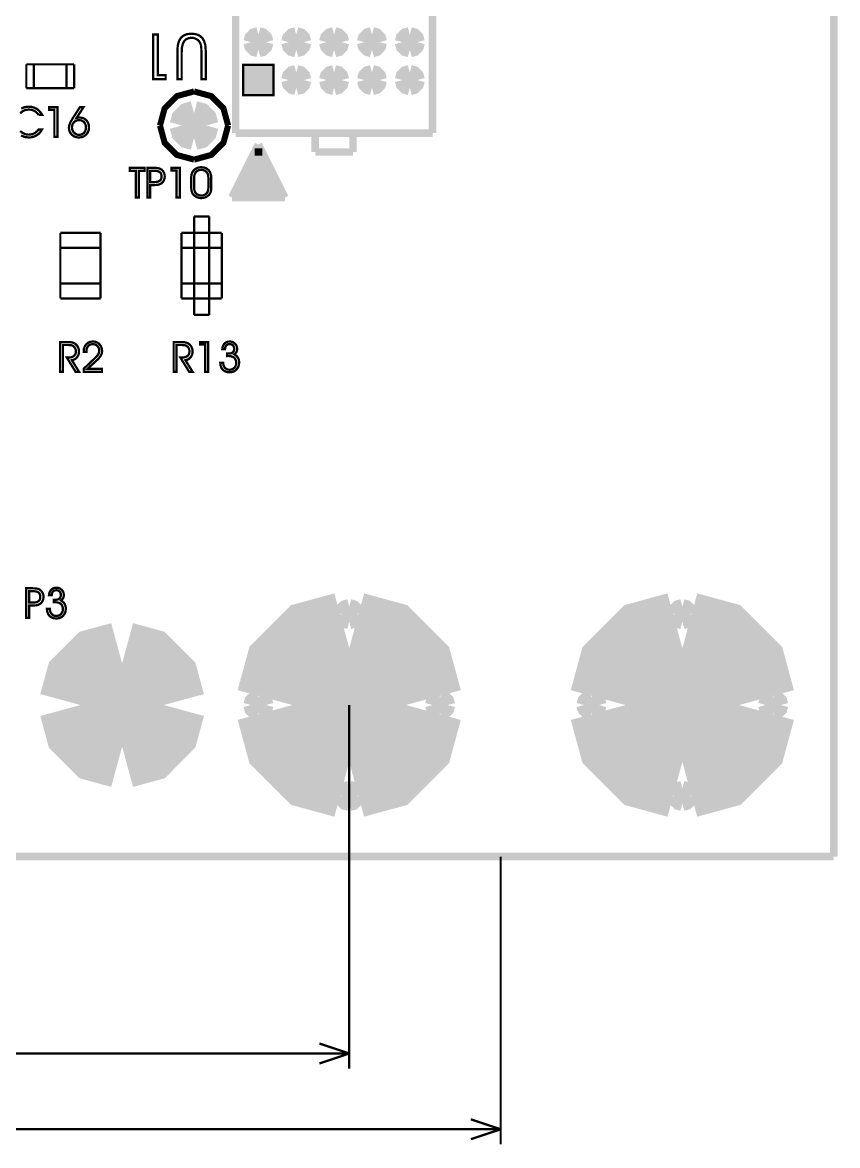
# Model space of a CAD drawing. Extents: x -2.25 to 2.25, y -2.04 to 2.05.
# Drawn here: x 1.178 to 2.255, y -2.038 to -0.556 of the extents above; entities that cross this region are included whole.
import ezdxf

# ---------------------------------------------------------------- set-up
doc = ezdxf.new("R2010")
doc.units = 0
doc.header["$LTSCALE"] = 0.000394
for name, color, linetype in [('DD', 7, 'CONTINUOUS'), ('KO', 7, 'CONTINUOUS'), ('M4', 7, 'CONTINUOUS'), ('ML', 7, 'CONTINUOUS'), ('TO', 7, 'CONTINUOUS')]:
    doc.layers.add(name, color=color, linetype=linetype)

msp = doc.modelspace()

# ---------------------------------------------------------------- linework, layer by layer
at = {"layer": 'DD', "linetype": 'CONTINUOUS', "const_width": 0.003}
for points in [[(1.61, -1.936689), (1.61, -1.456689)], [(1.81, -2.036689), (1.81, -1.656689)], [(1.57063, -1.903567), (1.61, -1.916689)], [(1.61, -1.926689), (1.61, -1.906689)], [(-0.019878, -1.916689), (1.61, -1.916689)], [(1.57063, -1.929811), (1.61, -1.916689)], [(0.080118, -2.016689), (1.81, -2.016689)], [(1.77063, -2.003567), (1.81, -2.016689)], [(1.77063, -2.029811), (1.81, -2.016689)], [(1.81, -2.026689), (1.81, -2.006689)]]:
    msp.add_lwpolyline(points, dxfattribs=at)
at = {"layer": 'KO', "color": 7, "linetype": 'CONTINUOUS', "const_width": 0.009996}
for points in [[(2.25, -1.656689), (2.25, 2.043307)], [(-1.89, -1.656689), (1.81, -1.656689)], [(1.81, -1.656689), (2.25, -1.656689)]]:
    msp.add_lwpolyline(points, dxfattribs=at)
at = {"layer": 'M4', "color": 7, "linetype": 'CONTINUOUS', "const_width": 0.003}
for points in [[(1.183504, -0.642437), (1.183504, -0.610941)], [(1.183504, -0.610941), (1.246492, -0.610941)], [(1.193343, -0.642437), (1.193343, -0.610941)], [(1.236654, -0.642437), (1.236654, -0.610941)], [(1.246492, -0.642437), (1.246492, -0.610941)], [(1.183504, -0.642437), (1.246492, -0.642437)], [(1.405, -0.941689), (1.405, -0.811689)], [(1.405, -0.811689), (1.425, -0.811689)], [(1.425, -0.941689), (1.425, -0.811689)], [(1.228425, -0.833386), (1.281571, -0.833386)], [(1.228425, -0.919992), (1.228425, -0.833386)], [(1.281571, -0.919992), (1.281571, -0.833386)], [(1.388425, -0.919992), (1.388425, -0.833386)], [(1.388425, -0.833386), (1.441571, -0.833386)], [(1.441571, -0.919992), (1.441571, -0.833386)], [(1.228425, -0.853071), (1.281571, -0.853071)], [(1.388425, -0.853071), (1.441571, -0.853071)], [(1.228425, -0.900307), (1.281571, -0.900307)], [(1.388425, -0.900307), (1.441571, -0.900307)], [(1.228425, -0.919992), (1.281571, -0.919992)], [(1.388425, -0.919992), (1.441571, -0.919992)], [(1.405, -0.941689), (1.425, -0.941689)]]:
    msp.add_lwpolyline(points, dxfattribs=at)
at = {"layer": 'ML', "color": 7, "linetype": 'CONTINUOUS'}
for points, const_width in [([(1.489996, -0.571685), (1.484956, -0.573054), (1.481365, -0.576645), (1.479996, -0.581685)], 0.019996), ([(1.489996, -0.571685), (1.484956, -0.573054), (1.481365, -0.576645), (1.479996, -0.581685)], 0.019996), ([(1.499996, -0.581685), (1.498627, -0.576645), (1.495037, -0.573054), (1.489996, -0.571685)], 0.019996), ([(1.499996, -0.581685), (1.498627, -0.576645), (1.495037, -0.573054), (1.489996, -0.571685)], 0.019996), ([(1.54, -0.571689), (1.534962, -0.573057), (1.531372, -0.576647), (1.530004, -0.581685)], 0.019996), ([(1.54, -0.571689), (1.534962, -0.573057), (1.531372, -0.576647), (1.530004, -0.581685)], 0.019996), ([(1.549996, -0.581685), (1.548628, -0.576647), (1.545038, -0.573057), (1.54, -0.571689)], 0.019996), ([(1.549996, -0.581685), (1.548628, -0.576647), (1.545038, -0.573057), (1.54, -0.571689)], 0.019996), ([(1.589996, -0.571685), (1.584956, -0.573054), (1.581365, -0.576645), (1.579996, -0.581685)], 0.019996), ([(1.589996, -0.571685), (1.584956, -0.573054), (1.581365, -0.576645), (1.579996, -0.581685)], 0.019996), ([(1.599996, -0.581685), (1.598627, -0.576645), (1.595037, -0.573054), (1.589996, -0.571685)], 0.019996), ([(1.599996, -0.581685), (1.598627, -0.576645), (1.595037, -0.573054), (1.589996, -0.571685)], 0.019996), ([(1.64, -0.571685), (1.634959, -0.573054), (1.631369, -0.576645), (1.63, -0.581685)], 0.019996), ([(1.64, -0.571685), (1.634959, -0.573054), (1.631369, -0.576645), (1.63, -0.581685)], 0.019996), ([(1.65, -0.581685), (1.648631, -0.576645), (1.645041, -0.573054), (1.64, -0.571685)], 0.019996), ([(1.65, -0.581685), (1.648631, -0.576645), (1.645041, -0.573054), (1.64, -0.571685)], 0.019996), ([(1.69, -0.571685), (1.684962, -0.573054), (1.681372, -0.576645), (1.680004, -0.581685)], 0.019996), ([(1.69, -0.571685), (1.684962, -0.573054), (1.681372, -0.576645), (1.680004, -0.581685)], 0.019996), ([(1.699996, -0.581685), (1.698628, -0.576645), (1.695038, -0.573054), (1.69, -0.571685)], 0.019996), ([(1.699996, -0.581685), (1.698628, -0.576645), (1.695038, -0.573054), (1.69, -0.571685)], 0.019996), ([(1.48, -0.581685), (1.481369, -0.586726), (1.484959, -0.590316), (1.49, -0.591685)], 0.019996), ([(1.48, -0.581685), (1.481369, -0.586726), (1.484959, -0.590316), (1.49, -0.591685)], 0.019996), ([(1.49, -0.591685), (1.495041, -0.590316), (1.498631, -0.586726), (1.5, -0.581685)], 0.019996), ([(1.49, -0.591685), (1.495041, -0.590316), (1.498631, -0.586726), (1.5, -0.581685)], 0.019996), ([(1.53, -0.581685), (1.531369, -0.586726), (1.534959, -0.590316), (1.54, -0.591685)], 0.019996), ([(1.53, -0.581685), (1.531369, -0.586726), (1.534959, -0.590316), (1.54, -0.591685)], 0.019996), ([(1.54, -0.591685), (1.545041, -0.590316), (1.548631, -0.586726), (1.55, -0.581685)], 0.019996), ([(1.54, -0.591685), (1.545041, -0.590316), (1.548631, -0.586726), (1.55, -0.581685)], 0.019996), ([(1.58, -0.581685), (1.581369, -0.586726), (1.584959, -0.590316), (1.59, -0.591685)], 0.019996), ([(1.58, -0.581685), (1.581369, -0.586726), (1.584959, -0.590316), (1.59, -0.591685)], 0.019996), ([(1.59, -0.591685), (1.595041, -0.590316), (1.598631, -0.586726), (1.6, -0.581685)], 0.019996), ([(1.59, -0.591685), (1.595041, -0.590316), (1.598631, -0.586726), (1.6, -0.581685)], 0.019996), ([(1.63, -0.581685), (1.631369, -0.586726), (1.634959, -0.590316), (1.64, -0.591685)], 0.019996), ([(1.63, -0.581685), (1.631369, -0.586726), (1.634959, -0.590316), (1.64, -0.591685)], 0.019996), ([(1.64, -0.591685), (1.645041, -0.590316), (1.648631, -0.586726), (1.65, -0.581685)], 0.019996), ([(1.64, -0.591685), (1.645041, -0.590316), (1.648631, -0.586726), (1.65, -0.581685)], 0.019996), ([(1.680004, -0.581685), (1.681372, -0.586726), (1.684962, -0.590316), (1.69, -0.591685)], 0.019996), ([(1.680004, -0.581685), (1.681372, -0.586726), (1.684962, -0.590316), (1.69, -0.591685)], 0.019996), ([(1.69, -0.591685), (1.695038, -0.590316), (1.698628, -0.586726), (1.699996, -0.581685)], 0.019996), ([(1.69, -0.591685), (1.695038, -0.590316), (1.698628, -0.586726), (1.699996, -0.581685)], 0.019996), ([(1.47, -0.651689), (1.51, -0.651689), (1.51, -0.611689), (1.47, -0.611689), (1.47, -0.651689)], 0.003), ([(1.53, -0.631685), (1.531369, -0.636726), (1.534959, -0.640316), (1.54, -0.641685)], 0.019996), ([(1.53, -0.631685), (1.531369, -0.636726), (1.534959, -0.640316), (1.54, -0.641685)], 0.019996), ([(1.54, -0.621689), (1.534962, -0.623057), (1.531372, -0.626647), (1.530004, -0.631685)], 0.019996), ([(1.54, -0.621689), (1.534962, -0.623057), (1.531372, -0.626647), (1.530004, -0.631685)], 0.019996), ([(1.549996, -0.631685), (1.548628, -0.626647), (1.545038, -0.623057), (1.54, -0.621689)], 0.019996), ([(1.549996, -0.631685), (1.548628, -0.626647), (1.545038, -0.623057), (1.54, -0.621689)], 0.019996), ([(1.54, -0.641685), (1.545041, -0.640316), (1.548631, -0.636726), (1.55, -0.631685)], 0.019996), ([(1.54, -0.641685), (1.545041, -0.640316), (1.548631, -0.636726), (1.55, -0.631685)], 0.019996), ([(1.589996, -0.621685), (1.584956, -0.623054), (1.581365, -0.626645), (1.579996, -0.631685)], 0.019996), ([(1.589996, -0.621685), (1.584956, -0.623054), (1.581365, -0.626645), (1.579996, -0.631685)], 0.019996), ([(1.58, -0.631685), (1.581369, -0.636726), (1.584959, -0.640316), (1.59, -0.641685)], 0.019996), ([(1.58, -0.631685), (1.581369, -0.636726), (1.584959, -0.640316), (1.59, -0.641685)], 0.019996), ([(1.599996, -0.631685), (1.598627, -0.626645), (1.595037, -0.623054), (1.589996, -0.621685)], 0.019996), ([(1.599996, -0.631685), (1.598627, -0.626645), (1.595037, -0.623054), (1.589996, -0.621685)], 0.019996), ([(1.59, -0.641685), (1.595041, -0.640316), (1.598631, -0.636726), (1.6, -0.631685)], 0.019996), ([(1.59, -0.641685), (1.595041, -0.640316), (1.598631, -0.636726), (1.6, -0.631685)], 0.019996), ([(1.64, -0.621689), (1.634959, -0.623057), (1.631369, -0.626647), (1.63, -0.631685)], 0.019996), ([(1.64, -0.621689), (1.634959, -0.623057), (1.631369, -0.626647), (1.63, -0.631685)], 0.019996), ([(1.63, -0.631685), (1.631369, -0.636723), (1.634959, -0.640313), (1.64, -0.641681)], 0.019996), ([(1.63, -0.631685), (1.631369, -0.636723), (1.634959, -0.640313), (1.64, -0.641681)], 0.019996), ([(1.65, -0.631685), (1.648631, -0.626647), (1.645041, -0.623057), (1.64, -0.621689)], 0.019996), ([(1.65, -0.631685), (1.648631, -0.626647), (1.645041, -0.623057), (1.64, -0.621689)], 0.019996), ([(1.64, -0.641681), (1.645041, -0.640313), (1.648631, -0.636723), (1.65, -0.631685)], 0.019996), ([(1.64, -0.641681), (1.645041, -0.640313), (1.648631, -0.636723), (1.65, -0.631685)], 0.019996), ([(1.69, -0.621689), (1.684962, -0.623057), (1.681372, -0.626647), (1.680004, -0.631685)], 0.019996), ([(1.69, -0.621689), (1.684962, -0.623057), (1.681372, -0.626647), (1.680004, -0.631685)], 0.019996), ([(1.680004, -0.631685), (1.681372, -0.636723), (1.684962, -0.640313), (1.69, -0.641681)], 0.019996), ([(1.680004, -0.631685), (1.681372, -0.636723), (1.684962, -0.640313), (1.69, -0.641681)], 0.019996), ([(1.699996, -0.631685), (1.698628, -0.626647), (1.695038, -0.623057), (1.69, -0.621689)], 0.019996), ([(1.699996, -0.631685), (1.698628, -0.626647), (1.695038, -0.623057), (1.69, -0.621689)], 0.019996), ([(1.69, -0.641681), (1.695038, -0.640313), (1.698628, -0.636723), (1.699996, -0.631685)], 0.019996), ([(1.69, -0.641681), (1.695038, -0.640313), (1.698628, -0.636723), (1.699996, -0.631685)], 0.019996), ([(1.405, -0.675437), (1.39681, -0.677661), (1.390976, -0.683495), (1.388752, -0.691685)], 0.0325), ([(1.405, -0.675437), (1.39681, -0.677661), (1.390976, -0.683495), (1.388752, -0.691685)], 0.0325), ([(1.421248, -0.691685), (1.419024, -0.683495), (1.41319, -0.677661), (1.405, -0.675437)], 0.0325), ([(1.421248, -0.691685), (1.419024, -0.683495), (1.41319, -0.677661), (1.405, -0.675437)], 0.0325), ([(1.388752, -0.691685), (1.390976, -0.699875), (1.39681, -0.705709), (1.405, -0.707933)], 0.0325), ([(1.388752, -0.691685), (1.390976, -0.699875), (1.39681, -0.705709), (1.405, -0.707933)], 0.0325), ([(1.405, -0.707933), (1.41319, -0.705709), (1.419024, -0.699875), (1.421248, -0.691685)], 0.0325), ([(1.405, -0.707933), (1.41319, -0.705709), (1.419024, -0.699875), (1.421248, -0.691685)], 0.0325), ([(1.609996, -1.381685), (1.572193, -1.39195), (1.545261, -1.418882), (1.534996, -1.456685)], 0.149996), ([(1.609996, -1.381685), (1.572193, -1.39195), (1.545261, -1.418882), (1.534996, -1.456685)], 0.149996), ([(1.684996, -1.456685), (1.674731, -1.418882), (1.647799, -1.39195), (1.609996, -1.381685)], 0.149996), ([(1.684996, -1.456685), (1.674731, -1.418882), (1.647799, -1.39195), (1.609996, -1.381685)], 0.149996), ([(1.609996, -1.326689), (1.604958, -1.328057), (1.601368, -1.331647), (1.6, -1.336685)], 0.019996), ([(1.609996, -1.326689), (1.604958, -1.328057), (1.601368, -1.331647), (1.6, -1.336685)], 0.019996), ([(1.619992, -1.336685), (1.618624, -1.331647), (1.615034, -1.328057), (1.609996, -1.326689)], 0.019996), ([(1.619992, -1.336685), (1.618624, -1.331647), (1.615034, -1.328057), (1.609996, -1.326689)], 0.019996), ([(2.049996, -1.381685), (2.012193, -1.39195), (1.985261, -1.418882), (1.974996, -1.456685)], 0.149996), ([(2.049996, -1.381685), (2.012193, -1.39195), (1.985261, -1.418882), (1.974996, -1.456685)], 0.149996), ([(2.124996, -1.456685), (2.114731, -1.418882), (2.087799, -1.39195), (2.049996, -1.381685)], 0.149996), ([(2.124996, -1.456685), (2.114731, -1.418882), (2.087799, -1.39195), (2.049996, -1.381685)], 0.149996), ([(2.05, -1.326689), (2.044962, -1.328057), (2.041372, -1.331647), (2.040004, -1.336685)], 0.019996), ([(2.05, -1.326689), (2.044962, -1.328057), (2.041372, -1.331647), (2.040004, -1.336685)], 0.019996), ([(2.059996, -1.336685), (2.058628, -1.331647), (2.055038, -1.328057), (2.05, -1.326689)], 0.019996), ([(2.059996, -1.336685), (2.058628, -1.331647), (2.055038, -1.328057), (2.05, -1.326689)], 0.019996), ([(1.6, -1.336685), (1.601368, -1.341723), (1.604958, -1.345313), (1.609996, -1.346681)], 0.019996), ([(1.6, -1.336685), (1.601368, -1.341723), (1.604958, -1.345313), (1.609996, -1.346681)], 0.019996), ([(1.609996, -1.346681), (1.615034, -1.345313), (1.618624, -1.341723), (1.619992, -1.336685)], 0.019996), ([(1.609996, -1.346681), (1.615034, -1.345313), (1.618624, -1.341723), (1.619992, -1.336685)], 0.019996), ([(2.04, -1.336685), (2.041369, -1.341726), (2.044959, -1.345316), (2.05, -1.346685)], 0.019996), ([(2.04, -1.336685), (2.041369, -1.341726), (2.044959, -1.345316), (2.05, -1.346685)], 0.019996), ([(2.05, -1.346685), (2.055041, -1.345316), (2.058631, -1.341726), (2.06, -1.336685)], 0.019996), ([(2.05, -1.346685), (2.055041, -1.345316), (2.058631, -1.341726), (2.06, -1.336685)], 0.019996), ([(1.31, -1.401685), (1.282278, -1.409213), (1.262528, -1.428963), (1.255, -1.456685)], 0.109996), ([(1.31, -1.401685), (1.282278, -1.409213), (1.262528, -1.428963), (1.255, -1.456685)], 0.109996), ([(1.365, -1.456685), (1.357472, -1.428963), (1.337722, -1.409213), (1.31, -1.401685)], 0.109996), ([(1.365, -1.456685), (1.357472, -1.428963), (1.337722, -1.409213), (1.31, -1.401685)], 0.109996), ([(1.535, -1.456685), (1.545265, -1.494488), (1.572197, -1.52142), (1.61, -1.531685)], 0.149996), ([(1.535, -1.456685), (1.545265, -1.494488), (1.572197, -1.52142), (1.61, -1.531685)], 0.149996), ([(1.61, -1.531685), (1.647803, -1.52142), (1.674735, -1.494488), (1.685, -1.456685)], 0.149996), ([(1.61, -1.531685), (1.647803, -1.52142), (1.674735, -1.494488), (1.685, -1.456685)], 0.149996), ([(1.975, -1.456685), (1.985265, -1.494488), (2.012197, -1.52142), (2.05, -1.531685)], 0.149996), ([(1.975, -1.456685), (1.985265, -1.494488), (2.012197, -1.52142), (2.05, -1.531685)], 0.149996), ([(2.05, -1.531685), (2.087803, -1.52142), (2.114735, -1.494488), (2.125, -1.456685)], 0.149996), ([(2.05, -1.531685), (2.087803, -1.52142), (2.114735, -1.494488), (2.125, -1.456685)], 0.149996), ([(1.255004, -1.456685), (1.262531, -1.484406), (1.282279, -1.504154), (1.31, -1.511681)], 0.109996), ([(1.255004, -1.456685), (1.262531, -1.484406), (1.282279, -1.504154), (1.31, -1.511681)], 0.109996), ([(1.31, -1.511681), (1.337721, -1.504154), (1.357469, -1.484406), (1.364996, -1.456685)], 0.109996), ([(1.31, -1.511681), (1.337721, -1.504154), (1.357469, -1.484406), (1.364996, -1.456685)], 0.109996), ([(1.489996, -1.446689), (1.484958, -1.448057), (1.481368, -1.451647), (1.48, -1.456685)], 0.019996), ([(1.489996, -1.446689), (1.484958, -1.448057), (1.481368, -1.451647), (1.48, -1.456685)], 0.019996), ([(1.499992, -1.456685), (1.498624, -1.451647), (1.495034, -1.448057), (1.489996, -1.446689)], 0.019996), ([(1.499992, -1.456685), (1.498624, -1.451647), (1.495034, -1.448057), (1.489996, -1.446689)], 0.019996), ([(1.729996, -1.446689), (1.724958, -1.448057), (1.721368, -1.451647), (1.72, -1.456685)], 0.019996), ([(1.729996, -1.446689), (1.724958, -1.448057), (1.721368, -1.451647), (1.72, -1.456685)], 0.019996), ([(1.739992, -1.456685), (1.738624, -1.451647), (1.735034, -1.448057), (1.729996, -1.446689)], 0.019996), ([(1.739992, -1.456685), (1.738624, -1.451647), (1.735034, -1.448057), (1.729996, -1.446689)], 0.019996), ([(1.93, -1.446685), (1.924959, -1.448054), (1.921369, -1.451645), (1.92, -1.456685)], 0.019996), ([(1.93, -1.446685), (1.924959, -1.448054), (1.921369, -1.451645), (1.92, -1.456685)], 0.019996), ([(1.94, -1.456685), (1.938631, -1.451645), (1.935041, -1.448054), (1.93, -1.446685)], 0.019996), ([(1.94, -1.456685), (1.938631, -1.451645), (1.935041, -1.448054), (1.93, -1.446685)], 0.019996), ([(2.169996, -1.446689), (2.164958, -1.448057), (2.161368, -1.451647), (2.16, -1.456685)], 0.019996), ([(2.169996, -1.446689), (2.164958, -1.448057), (2.161368, -1.451647), (2.16, -1.456685)], 0.019996), ([(2.179992, -1.456685), (2.178624, -1.451647), (2.175034, -1.448057), (2.169996, -1.446689)], 0.019996), ([(2.179992, -1.456685), (2.178624, -1.451647), (2.175034, -1.448057), (2.169996, -1.446689)], 0.019996), ([(1.48, -1.456685), (1.481369, -1.461726), (1.484959, -1.465316), (1.49, -1.466685)], 0.019996), ([(1.48, -1.456685), (1.481369, -1.461726), (1.484959, -1.465316), (1.49, -1.466685)], 0.019996), ([(1.49, -1.466685), (1.495041, -1.465316), (1.498631, -1.461726), (1.5, -1.456685)], 0.019996), ([(1.49, -1.466685), (1.495041, -1.465316), (1.498631, -1.461726), (1.5, -1.456685)], 0.019996), ([(1.72, -1.456685), (1.721369, -1.461726), (1.724959, -1.465316), (1.73, -1.466685)], 0.019996), ([(1.72, -1.456685), (1.721369, -1.461726), (1.724959, -1.465316), (1.73, -1.466685)], 0.019996), ([(1.73, -1.466685), (1.735041, -1.465316), (1.738631, -1.461726), (1.74, -1.456685)], 0.019996), ([(1.73, -1.466685), (1.735041, -1.465316), (1.738631, -1.461726), (1.74, -1.456685)], 0.019996), ([(1.920004, -1.456685), (1.921372, -1.461723), (1.924962, -1.465313), (1.93, -1.466681)], 0.019996), ([(1.920004, -1.456685), (1.921372, -1.461723), (1.924962, -1.465313), (1.93, -1.466681)], 0.019996), ([(1.93, -1.466681), (1.935038, -1.465313), (1.938628, -1.461723), (1.939996, -1.456685)], 0.019996), ([(1.93, -1.466681), (1.935038, -1.465313), (1.938628, -1.461723), (1.939996, -1.456685)], 0.019996), ([(2.160004, -1.456685), (2.161372, -1.461723), (2.164962, -1.465313), (2.17, -1.466681)], 0.019996), ([(2.160004, -1.456685), (2.161372, -1.461723), (2.164962, -1.465313), (2.17, -1.466681)], 0.019996), ([(2.17, -1.466681), (2.175038, -1.465313), (2.178628, -1.461723), (2.179996, -1.456685)], 0.019996), ([(2.17, -1.466681), (2.175038, -1.465313), (2.178628, -1.461723), (2.179996, -1.456685)], 0.019996), ([(1.61, -1.566685), (1.604959, -1.568054), (1.601369, -1.571645), (1.6, -1.576685)], 0.019996), ([(1.61, -1.566685), (1.604959, -1.568054), (1.601369, -1.571645), (1.6, -1.576685)], 0.019996), ([(1.6, -1.576685), (1.601369, -1.581726), (1.604959, -1.585316), (1.61, -1.586685)], 0.019996), ([(1.6, -1.576685), (1.601369, -1.581726), (1.604959, -1.585316), (1.61, -1.586685)], 0.019996), ([(1.62, -1.576685), (1.618631, -1.571645), (1.615041, -1.568054), (1.61, -1.566685)], 0.019996), ([(1.62, -1.576685), (1.618631, -1.571645), (1.615041, -1.568054), (1.61, -1.566685)], 0.019996), ([(1.61, -1.586685), (1.615041, -1.585316), (1.618631, -1.581726), (1.62, -1.576685)], 0.019996), ([(1.61, -1.586685), (1.615041, -1.585316), (1.618631, -1.581726), (1.62, -1.576685)], 0.019996), ([(2.05, -1.566685), (2.044959, -1.568054), (2.041369, -1.571645), (2.04, -1.576685)], 0.019996), ([(2.05, -1.566685), (2.044959, -1.568054), (2.041369, -1.571645), (2.04, -1.576685)], 0.019996), ([(2.040004, -1.576685), (2.041372, -1.581723), (2.044962, -1.585313), (2.05, -1.586681)], 0.019996), ([(2.040004, -1.576685), (2.041372, -1.581723), (2.044962, -1.585313), (2.05, -1.586681)], 0.019996), ([(2.06, -1.576685), (2.058631, -1.571645), (2.055041, -1.568054), (2.05, -1.566685)], 0.019996), ([(2.06, -1.576685), (2.058631, -1.571645), (2.055041, -1.568054), (2.05, -1.566685)], 0.019996), ([(2.05, -1.586681), (2.055038, -1.585313), (2.058628, -1.581723), (2.059996, -1.576685)], 0.019996), ([(2.05, -1.586681), (2.055038, -1.585313), (2.058628, -1.581723), (2.059996, -1.576685)], 0.019996)]:
    msp.add_lwpolyline(points, dxfattribs=dict(at, const_width=const_width))
at = {"layer": 'ML', "color": 7}
msp.add_solid([(1.47, -0.651689), (1.51, -0.651689), (1.47, -0.611689), (1.51, -0.611689)], dxfattribs=at)
at = {"layer": 'TO', "color": 7, "linetype": 'CONTINUOUS'}
for points, const_width in [([(1.46, -0.701689), (1.46, -0.511689)], 0.009996), ([(1.72, -0.701689), (1.72, -0.511689)], 0.009996), ([(1.351138, -0.571693), (1.357256, -0.571693), (1.357256, -0.625335), (1.367492, -0.625335), (1.367492, -0.63037), (1.351138, -0.63037), (1.351138, -0.571693)], 0.003), ([(1.351138, -0.571693), (1.357256, -0.571693), (1.357256, -0.625335), (1.367492, -0.625335), (1.367492, -0.63037), (1.351138, -0.63037), (1.351138, -0.571693)], 0.003), ([(1.420449, -0.63037), (1.414685, -0.63037), (1.414685, -0.59326), (1.414648, -0.590625), (1.414533, -0.588472), (1.414339, -0.586811), (1.414059, -0.585437), (1.413681, -0.584178), (1.413197, -0.583028), (1.411981, -0.58095), (1.410445, -0.579204), (1.408579, -0.577787), (1.406465, -0.576732), (1.404172, -0.5761), (1.401701, -0.57589), (1.397656, -0.576394), (1.394378, -0.577906), (1.391866, -0.580425), (1.390101, -0.583998), (1.389042, -0.588682), (1.388689, -0.594472), (1.388689, -0.63037), (1.383008, -0.63037), (1.383008, -0.593055), (1.383512, -0.586094), (1.385025, -0.580423), (1.387547, -0.576039), (1.391085, -0.572931), (1.395672, -0.571064), (1.401299, -0.570441), (1.407303, -0.571051), (1.412138, -0.572881), (1.415811, -0.575929), (1.418389, -0.580262), (1.419934, -0.585971), (1.420449, -0.593055), (1.420449, -0.63037)], 0.003), ([(1.420449, -0.63037), (1.414685, -0.63037), (1.414685, -0.59326), (1.414648, -0.590625), (1.414533, -0.588472), (1.414339, -0.586811), (1.414059, -0.585437), (1.413681, -0.584178), (1.413197, -0.583028), (1.411981, -0.58095), (1.410445, -0.579204), (1.408579, -0.577787), (1.406465, -0.576732), (1.404172, -0.5761), (1.401701, -0.57589), (1.397656, -0.576394), (1.394378, -0.577906), (1.391866, -0.580425), (1.390101, -0.583998), (1.389042, -0.588682), (1.388689, -0.594472), (1.388689, -0.63037), (1.383008, -0.63037), (1.383008, -0.593055), (1.383512, -0.586094), (1.385025, -0.580423), (1.387547, -0.576039), (1.391085, -0.572931), (1.395672, -0.571064), (1.401299, -0.570441), (1.407303, -0.571051), (1.412138, -0.572881), (1.415811, -0.575929), (1.418389, -0.580262), (1.419934, -0.585971), (1.420449, -0.593055), (1.420449, -0.63037)], 0.003), ([(1.405, -0.646685), (1.382319, -0.652844), (1.366162, -0.669003), (1.360004, -0.691685)], 0.007996), ([(1.405, -0.646685), (1.382319, -0.652844), (1.366162, -0.669003), (1.360004, -0.691685)], 0.007996), ([(1.449996, -0.691685), (1.443838, -0.669003), (1.427681, -0.652844), (1.405, -0.646685)], 0.007996), ([(1.449996, -0.691685), (1.443838, -0.669003), (1.427681, -0.652844), (1.405, -0.646685)], 0.007996), ([(1.176797, -0.66934), (1.179039, -0.668232), (1.181423, -0.667433), (1.183936, -0.666954), (1.186579, -0.666795), (1.190335, -0.667111), (1.193831, -0.668057), (1.197067, -0.669638), (1.199959, -0.671798), (1.202417, -0.674484), (1.204441, -0.677697), (1.199819, -0.677697)], 0.003), ([(1.176797, -0.66934), (1.179039, -0.668232), (1.181423, -0.667433), (1.183936, -0.666954), (1.186579, -0.666795), (1.190335, -0.667111), (1.193831, -0.668057), (1.197067, -0.669638), (1.199959, -0.671798), (1.202417, -0.674484), (1.204441, -0.677697), (1.199819, -0.677697)], 0.003), ([(1.224531, -0.706693), (1.220449, -0.706693), (1.220449, -0.670929), (1.213626, -0.670929), (1.213626, -0.667575), (1.224531, -0.667575), (1.224531, -0.706693)], 0.003), ([(1.224531, -0.706693), (1.220449, -0.706693), (1.220449, -0.670929), (1.213626, -0.670929), (1.213626, -0.667575), (1.224531, -0.667575), (1.224531, -0.706693)], 0.003), ([(1.254142, -0.667575), (1.258917, -0.667575), (1.249795, -0.681705), (1.250608, -0.681527), (1.251378, -0.681381), (1.252106, -0.681264), (1.252781, -0.681182), (1.253413, -0.681134), (1.254004, -0.681118), (1.257347, -0.68153), (1.260282, -0.682765), (1.262807, -0.684823), (1.264739, -0.687509), (1.265897, -0.690618), (1.266283, -0.69415), (1.265861, -0.697764), (1.264598, -0.700944), (1.262496, -0.703685), (1.259747, -0.705789), (1.256548, -0.707051), (1.252902, -0.707472), (1.249323, -0.70706), (1.246178, -0.705819), (1.243469, -0.703748), (1.241383, -0.701078), (1.240133, -0.698021), (1.239717, -0.694579), (1.240255, -0.691152), (1.241869, -0.687105), (1.244559, -0.682437), (1.244852, -0.681992), (1.245093, -0.681624), (1.245283, -0.681331), (1.254142, -0.667575)], 0.003), ([(1.254142, -0.667575), (1.258917, -0.667575), (1.249795, -0.681705), (1.250608, -0.681527), (1.251378, -0.681381), (1.252106, -0.681264), (1.252781, -0.681182), (1.253413, -0.681134), (1.254004, -0.681118), (1.257347, -0.68153), (1.260282, -0.682765), (1.262807, -0.684823), (1.264739, -0.687509), (1.265897, -0.690618), (1.266283, -0.69415), (1.265861, -0.697764), (1.264598, -0.700944), (1.262496, -0.703685), (1.259747, -0.705789), (1.256548, -0.707051), (1.252902, -0.707472), (1.249323, -0.70706), (1.246178, -0.705819), (1.243469, -0.703748), (1.241383, -0.701078), (1.240133, -0.698021), (1.239717, -0.694579), (1.240255, -0.691152), (1.241869, -0.687105), (1.244559, -0.682437), (1.244852, -0.681992), (1.245093, -0.681624), (1.245283, -0.681331), (1.254142, -0.667575)], 0.003), ([(1.199819, -0.677697), (1.197997, -0.675479), (1.196036, -0.673685), (1.193933, -0.672323), (1.191665, -0.67137), (1.189193, -0.6708), (1.186524, -0.67061), (1.182378, -0.671148), (1.178655, -0.672759), (1.175354, -0.675441)], 0.003), ([(1.199819, -0.677697), (1.197997, -0.675479), (1.196036, -0.673685), (1.193933, -0.672323), (1.191665, -0.67137), (1.189193, -0.6708), (1.186524, -0.67061), (1.182378, -0.671148), (1.178655, -0.672759), (1.175354, -0.675441)], 0.003), ([(1.175335, -0.698909), (1.178624, -0.701607), (1.182352, -0.703227), (1.186524, -0.703768), (1.189143, -0.703579), (1.191588, -0.703013), (1.193858, -0.702071), (1.195945, -0.700758), (1.197843, -0.699073), (1.199551, -0.69702), (1.204118, -0.69702), (1.202126, -0.700097), (1.199727, -0.702674), (1.196921, -0.704748), (1.193791, -0.706261), (1.190414, -0.707169), (1.186787, -0.707472), (1.181357, -0.706819), (1.176562, -0.704857)], 0.003), ([(1.175335, -0.698909), (1.178624, -0.701607), (1.182352, -0.703227), (1.186524, -0.703768), (1.189143, -0.703579), (1.191588, -0.703013), (1.193858, -0.702071), (1.195945, -0.700758), (1.197843, -0.699073), (1.199551, -0.69702), (1.204118, -0.69702), (1.202126, -0.700097), (1.199727, -0.702674), (1.196921, -0.704748), (1.193791, -0.706261), (1.190414, -0.707169), (1.186787, -0.707472), (1.181357, -0.706819), (1.176562, -0.704857)], 0.003), ([(1.253197, -0.684528), (1.250661, -0.684839), (1.24841, -0.685773), (1.246449, -0.687327), (1.244934, -0.689332), (1.244027, -0.691625), (1.243724, -0.694205), (1.244033, -0.696821), (1.244962, -0.699152), (1.246512, -0.701201), (1.248502, -0.70279), (1.250748, -0.703744), (1.253252, -0.704063), (1.255673, -0.703754), (1.257817, -0.702829), (1.259681, -0.701291), (1.261124, -0.699281), (1.261988, -0.696937), (1.262276, -0.69426), (1.261991, -0.691593), (1.261135, -0.689264), (1.259709, -0.687272), (1.257845, -0.685748), (1.255674, -0.684833), (1.253197, -0.684528)], 0.003), ([(1.253197, -0.684528), (1.250661, -0.684839), (1.24841, -0.685773), (1.246449, -0.687327), (1.244934, -0.689332), (1.244027, -0.691625), (1.243724, -0.694205), (1.244033, -0.696821), (1.244962, -0.699152), (1.246512, -0.701201), (1.248502, -0.70279), (1.250748, -0.703744), (1.253252, -0.704063), (1.255673, -0.703754), (1.257817, -0.702829), (1.259681, -0.701291), (1.261124, -0.699281), (1.261988, -0.696937), (1.262276, -0.69426), (1.261991, -0.691593), (1.261135, -0.689264), (1.259709, -0.687272), (1.257845, -0.685748), (1.255674, -0.684833), (1.253197, -0.684528)], 0.003), ([(1.360004, -0.691685), (1.366162, -0.714367), (1.382319, -0.730526), (1.405, -0.736685)], 0.007996), ([(1.360004, -0.691685), (1.366162, -0.714367), (1.382319, -0.730526), (1.405, -0.736685)], 0.007996), ([(1.405, -0.736685), (1.427681, -0.730526), (1.443838, -0.714367), (1.449996, -0.691685)], 0.007996), ([(1.405, -0.736685), (1.427681, -0.730526), (1.443838, -0.714367), (1.449996, -0.691685)], 0.007996), ([(1.46, -0.701689), (1.72, -0.701689)], 0.009996), ([(1.565, -0.726689), (1.565, -0.701689)], 0.009996), ([(1.614996, -0.726689), (1.614996, -0.701689)], 0.009996), ([(1.454996, -0.786689), (1.489996, -0.716689)], 0.009996), ([(1.485, -0.726689), (1.494996, -0.726689)], 0.009996), ([(1.489996, -0.716689), (1.525, -0.786689)], 0.009996), ([(1.565, -0.726689), (1.614996, -0.726689)], 0.009996), ([(1.48, -0.736689), (1.5, -0.736689)], 0.009996), ([(1.331984, -0.786693), (1.328142, -0.786693), (1.328142, -0.751417), (1.320323, -0.751417), (1.320323, -0.747575), (1.339807, -0.747575), (1.339807, -0.751417), (1.331984, -0.751417), (1.331984, -0.786693)], 0.003), ([(1.331984, -0.786693), (1.328142, -0.786693), (1.328142, -0.751417), (1.320323, -0.751417), (1.320323, -0.747575), (1.339807, -0.747575), (1.339807, -0.751417), (1.331984, -0.751417), (1.331984, -0.786693)], 0.003), ([(1.343346, -0.747575), (1.351646, -0.747575), (1.35387, -0.747617), (1.355777, -0.747742), (1.357366, -0.747949), (1.358722, -0.748249), (1.359912, -0.748654), (1.360945, -0.749161), (1.362533, -0.750301), (1.363853, -0.751648), (1.364906, -0.753205), (1.365675, -0.754931), (1.366135, -0.756797), (1.366287, -0.758807), (1.36615, -0.760728), (1.365737, -0.762548), (1.365043, -0.764272), (1.364099, -0.765833), (1.362937, -0.767163), (1.361559, -0.76826), (1.360454, -0.768895), (1.359216, -0.769405), (1.357843, -0.769783), (1.356265, -0.770043), (1.354426, -0.7702), (1.352323, -0.770252), (1.347189, -0.770252), (1.347189, -0.786693), (1.343346, -0.786693), (1.343346, -0.747575)], 0.003), ([(1.343346, -0.747575), (1.351646, -0.747575), (1.35387, -0.747617), (1.355777, -0.747742), (1.357366, -0.747949), (1.358722, -0.748249), (1.359912, -0.748654), (1.360945, -0.749161), (1.362533, -0.750301), (1.363853, -0.751648), (1.364906, -0.753205), (1.365675, -0.754931), (1.366135, -0.756797), (1.366287, -0.758807), (1.36615, -0.760728), (1.365737, -0.762548), (1.365043, -0.764272), (1.364099, -0.765833), (1.362937, -0.767163), (1.361559, -0.76826), (1.360454, -0.768895), (1.359216, -0.769405), (1.357843, -0.769783), (1.356265, -0.770043), (1.354426, -0.7702), (1.352323, -0.770252), (1.347189, -0.770252), (1.347189, -0.786693), (1.343346, -0.786693), (1.343346, -0.747575)], 0.003), ([(1.347189, -0.751417), (1.347189, -0.766327), (1.352854, -0.766327), (1.355733, -0.766128), (1.358063, -0.765529), (1.359843, -0.764528), (1.361096, -0.76311), (1.361848, -0.761256), (1.362098, -0.758965), (1.361845, -0.756585), (1.361086, -0.754675), (1.359823, -0.753232), (1.358005, -0.752223), (1.355576, -0.751618), (1.352535, -0.751417), (1.347189, -0.751417)], 0.003), ([(1.347189, -0.751417), (1.347189, -0.766327), (1.352854, -0.766327), (1.355733, -0.766128), (1.358063, -0.765529), (1.359843, -0.764528), (1.361096, -0.76311), (1.361848, -0.761256), (1.362098, -0.758965), (1.361845, -0.756585), (1.361086, -0.754675), (1.359823, -0.753232), (1.358005, -0.752223), (1.355576, -0.751618), (1.352535, -0.751417), (1.347189, -0.751417)], 0.003), ([(1.386079, -0.786693), (1.381996, -0.786693), (1.381996, -0.750929), (1.375173, -0.750929), (1.375173, -0.747575), (1.386079, -0.747575), (1.386079, -0.786693)], 0.003), ([(1.386079, -0.786693), (1.381996, -0.786693), (1.381996, -0.750929), (1.375173, -0.750929), (1.375173, -0.747575), (1.386079, -0.747575), (1.386079, -0.786693)], 0.003), ([(1.401319, -0.772937), (1.401319, -0.761339), (1.40138, -0.759018), (1.401561, -0.757115), (1.401858, -0.755626), (1.402293, -0.754376), (1.402883, -0.753179), (1.40363, -0.752039), (1.405017, -0.750471), (1.406597, -0.749162), (1.40837, -0.748114), (1.410302, -0.747358), (1.412359, -0.746901), (1.414543, -0.746748), (1.418352, -0.747173), (1.421582, -0.748445), (1.424236, -0.750563), (1.426206, -0.75343), (1.427389, -0.756949), (1.427783, -0.761118), (1.427783, -0.773102), (1.427726, -0.775093), (1.427554, -0.776842), (1.427268, -0.778346), (1.426862, -0.779683), (1.426319, -0.780905), (1.425638, -0.782016), (1.424283, -0.783625), (1.422697, -0.784969), (1.420878, -0.786051), (1.418886, -0.78684), (1.416774, -0.787314), (1.414543, -0.787472), (1.412363, -0.787322), (1.410313, -0.786871), (1.40839, -0.786114), (1.40661, -0.785073), (1.405006, -0.783762), (1.403575, -0.782181), (1.402859, -0.781106), (1.402288, -0.779881), (1.401858, -0.778512), (1.401561, -0.776934), (1.40138, -0.775074), (1.401319, -0.772937)], 0.003), ([(1.401319, -0.772937), (1.401319, -0.761339), (1.40138, -0.759018), (1.401561, -0.757115), (1.401858, -0.755626), (1.402293, -0.754376), (1.402883, -0.753179), (1.40363, -0.752039), (1.405017, -0.750471), (1.406597, -0.749162), (1.40837, -0.748114), (1.410302, -0.747358), (1.412359, -0.746901), (1.414543, -0.746748), (1.418352, -0.747173), (1.421582, -0.748445), (1.424236, -0.750563), (1.426206, -0.75343), (1.427389, -0.756949), (1.427783, -0.761118), (1.427783, -0.773102), (1.427726, -0.775093), (1.427554, -0.776842), (1.427268, -0.778346), (1.426862, -0.779683), (1.426319, -0.780905), (1.425638, -0.782016), (1.424283, -0.783625), (1.422697, -0.784969), (1.420878, -0.786051), (1.418886, -0.78684), (1.416774, -0.787314), (1.414543, -0.787472), (1.412363, -0.787322), (1.410313, -0.786871), (1.40839, -0.786114), (1.40661, -0.785073), (1.405006, -0.783762), (1.403575, -0.782181), (1.402859, -0.781106), (1.402288, -0.779881), (1.401858, -0.778512), (1.401561, -0.776934), (1.40138, -0.775074), (1.401319, -0.772937)], 0.003), ([(1.405106, -0.773772), (1.405385, -0.776777), (1.406219, -0.779301), (1.40761, -0.781346), (1.409485, -0.782854), (1.411793, -0.78376), (1.414531, -0.784063), (1.417263, -0.783763), (1.419567, -0.782866), (1.421445, -0.781374), (1.42283, -0.779348), (1.423663, -0.77685), (1.423941, -0.773882), (1.423941, -0.760394), (1.423662, -0.757441), (1.422826, -0.754946), (1.421429, -0.752909), (1.419545, -0.751413), (1.417247, -0.750516), (1.414531, -0.750217), (1.411793, -0.750519), (1.409485, -0.751425), (1.40761, -0.752937), (1.406219, -0.755), (1.405385, -0.757538), (1.405106, -0.760559), (1.405106, -0.773772)], 0.003), ([(1.405106, -0.773772), (1.405385, -0.776777), (1.406219, -0.779301), (1.40761, -0.781346), (1.409485, -0.782854), (1.411793, -0.78376), (1.414531, -0.784063), (1.417263, -0.783763), (1.419567, -0.782866), (1.421445, -0.781374), (1.42283, -0.779348), (1.423663, -0.77685), (1.423941, -0.773882), (1.423941, -0.760394), (1.423662, -0.757441), (1.422826, -0.754946), (1.421429, -0.752909), (1.419545, -0.751413), (1.417247, -0.750516), (1.414531, -0.750217), (1.411793, -0.750519), (1.409485, -0.751425), (1.40761, -0.752937), (1.406219, -0.755), (1.405385, -0.757538), (1.405106, -0.760559), (1.405106, -0.773772)], 0.003), ([(1.47, -0.756689), (1.51, -0.756689)], 0.009996), ([(1.475, -0.746689), (1.505, -0.746689)], 0.009996), ([(1.465, -0.766689), (1.515, -0.766689)], 0.009996), ([(1.454996, -0.786689), (1.525, -0.786689)], 0.009996), ([(1.46, -0.776689), (1.52, -0.776689)], 0.009996), ([(1.231878, -0.981417), (1.231878, -1.016693), (1.228091, -1.016693), (1.228091, -0.977575), (1.238598, -0.977575), (1.240758, -0.977633), (1.242615, -0.977807), (1.244173, -0.978098), (1.245535, -0.978522), (1.246809, -0.9791), (1.248, -0.979831), (1.249449, -0.981044), (1.250679, -0.982503), (1.251693, -0.984213), (1.252449, -0.986075), (1.252901, -0.988009), (1.253051, -0.990016), (1.252752, -0.992903), (1.251853, -0.995508), (1.250354, -0.997831), (1.248401, -0.999689), (1.24615, -1.00088), (1.243598, -1.001406), (1.253051, -1.016693), (1.248484, -1.016693), (1.236874, -0.997831), (1.240579, -0.997831), (1.242899, -0.997589), (1.24491, -0.996865), (1.246614, -0.995657), (1.247905, -0.994069), (1.248682, -0.992203), (1.248941, -0.990063), (1.248862, -0.988729), (1.248625, -0.987475), (1.248228, -0.986303), (1.247681, -0.985224), (1.246978, -0.98424), (1.246118, -0.98335), (1.245295, -0.98272), (1.244369, -0.982222), (1.243339, -0.981854), (1.241973, -0.981612), (1.240041, -0.981466), (1.237543, -0.981417), (1.231878, -0.981417)], 0.003), ([(1.231878, -0.981417), (1.231878, -1.016693), (1.228091, -1.016693), (1.228091, -0.977575), (1.238598, -0.977575), (1.240758, -0.977633), (1.242615, -0.977807), (1.244173, -0.978098), (1.245535, -0.978522), (1.246809, -0.9791), (1.248, -0.979831), (1.249449, -0.981044), (1.250679, -0.982503), (1.251693, -0.984213), (1.252449, -0.986075), (1.252901, -0.988009), (1.253051, -0.990016), (1.252752, -0.992903), (1.251853, -0.995508), (1.250354, -0.997831), (1.248401, -0.999689), (1.24615, -1.00088), (1.243598, -1.001406), (1.253051, -1.016693), (1.248484, -1.016693), (1.236874, -0.997831), (1.240579, -0.997831), (1.242899, -0.997589), (1.24491, -0.996865), (1.246614, -0.995657), (1.247905, -0.994069), (1.248682, -0.992203), (1.248941, -0.990063), (1.248862, -0.988729), (1.248625, -0.987475), (1.248228, -0.986303), (1.247681, -0.985224), (1.246978, -0.98424), (1.246118, -0.98335), (1.245295, -0.98272), (1.244369, -0.982222), (1.243339, -0.981854), (1.241973, -0.981612), (1.240041, -0.981466), (1.237543, -0.981417), (1.231878, -0.981417)], 0.003), ([(1.283429, -1.016693), (1.259173, -1.016693), (1.259173, -1.012906), (1.273039, -0.999748), (1.275469, -0.997334), (1.27728, -0.995282), (1.278476, -0.993594), (1.279217, -0.992072), (1.27966, -0.990513), (1.279807, -0.988917), (1.279541, -0.9866), (1.27874, -0.984546), (1.277406, -0.982756), (1.275656, -0.981373), (1.273617, -0.980547), (1.271287, -0.980272), (1.268916, -0.980553), (1.266883, -0.981399), (1.265189, -0.982811), (1.263922, -0.984691), (1.26316, -0.986941), (1.262906, -0.989567), (1.262909, -0.989722), (1.262919, -0.98991), (1.262933, -0.990126), (1.262949, -0.990345), (1.262958, -0.990524), (1.262961, -0.990669), (1.259173, -0.990669), (1.259173, -0.990083), (1.259559, -0.986383), (1.260718, -0.983173), (1.26265, -0.980453), (1.265192, -0.978397), (1.26818, -0.977161), (1.27161, -0.976748), (1.274761, -0.977146), (1.277578, -0.978341), (1.280063, -0.980335), (1.281995, -0.982914), (1.283153, -0.985864), (1.283539, -0.989181), (1.283377, -0.991181), (1.282889, -0.993124), (1.282071, -0.995008), (1.280909, -0.996877), (1.279367, -0.998786), (1.277441, -1.000736), (1.264256, -1.012906), (1.283429, -1.012906), (1.283429, -1.016693)], 0.003), ([(1.283429, -1.016693), (1.259173, -1.016693), (1.259173, -1.012906), (1.273039, -0.999748), (1.275469, -0.997334), (1.27728, -0.995282), (1.278476, -0.993594), (1.279217, -0.992072), (1.27966, -0.990513), (1.279807, -0.988917), (1.279541, -0.9866), (1.27874, -0.984546), (1.277406, -0.982756), (1.275656, -0.981373), (1.273617, -0.980547), (1.271287, -0.980272), (1.268916, -0.980553), (1.266883, -0.981399), (1.265189, -0.982811), (1.263922, -0.984691), (1.26316, -0.986941), (1.262906, -0.989567), (1.262909, -0.989722), (1.262919, -0.98991), (1.262933, -0.990126), (1.262949, -0.990345), (1.262958, -0.990524), (1.262961, -0.990669), (1.259173, -0.990669), (1.259173, -0.990083), (1.259559, -0.986383), (1.260718, -0.983173), (1.26265, -0.980453), (1.265192, -0.978397), (1.26818, -0.977161), (1.27161, -0.976748), (1.274761, -0.977146), (1.277578, -0.978341), (1.280063, -0.980335), (1.281995, -0.982914), (1.283153, -0.985864), (1.283539, -0.989181), (1.283377, -0.991181), (1.282889, -0.993124), (1.282071, -0.995008), (1.280909, -0.996877), (1.279367, -0.998786), (1.277441, -1.000736), (1.264256, -1.012906), (1.283429, -1.012906), (1.283429, -1.016693)], 0.003), ([(1.381878, -0.981417), (1.381878, -1.016693), (1.378091, -1.016693), (1.378091, -0.977575), (1.388598, -0.977575), (1.390758, -0.977633), (1.392615, -0.977807), (1.394173, -0.978098), (1.395535, -0.978522), (1.396809, -0.9791), (1.398, -0.979831), (1.399449, -0.981044), (1.400679, -0.982503), (1.401693, -0.984213), (1.402449, -0.986075), (1.402901, -0.988009), (1.403051, -0.990016), (1.402752, -0.992903), (1.401853, -0.995508), (1.400354, -0.997831), (1.398401, -0.999689), (1.39615, -1.00088), (1.393598, -1.001406), (1.403051, -1.016693), (1.398484, -1.016693), (1.386874, -0.997831), (1.390579, -0.997831), (1.392899, -0.997589), (1.39491, -0.996865), (1.396614, -0.995657), (1.397905, -0.994069), (1.398682, -0.992203), (1.398941, -0.990063), (1.398862, -0.988729), (1.398625, -0.987475), (1.398228, -0.986303), (1.397681, -0.985224), (1.396978, -0.98424), (1.396118, -0.98335), (1.395295, -0.98272), (1.394369, -0.982222), (1.393339, -0.981854), (1.391973, -0.981612), (1.390041, -0.981466), (1.387543, -0.981417), (1.381878, -0.981417)], 0.003), ([(1.381878, -0.981417), (1.381878, -1.016693), (1.378091, -1.016693), (1.378091, -0.977575), (1.388598, -0.977575), (1.390758, -0.977633), (1.392615, -0.977807), (1.394173, -0.978098), (1.395535, -0.978522), (1.396809, -0.9791), (1.398, -0.979831), (1.399449, -0.981044), (1.400679, -0.982503), (1.401693, -0.984213), (1.402449, -0.986075), (1.402901, -0.988009), (1.403051, -0.990016), (1.402752, -0.992903), (1.401853, -0.995508), (1.400354, -0.997831), (1.398401, -0.999689), (1.39615, -1.00088), (1.393598, -1.001406), (1.403051, -1.016693), (1.398484, -1.016693), (1.386874, -0.997831), (1.390579, -0.997831), (1.392899, -0.997589), (1.39491, -0.996865), (1.396614, -0.995657), (1.397905, -0.994069), (1.398682, -0.992203), (1.398941, -0.990063), (1.398862, -0.988729), (1.398625, -0.987475), (1.398228, -0.986303), (1.397681, -0.985224), (1.396978, -0.98424), (1.396118, -0.98335), (1.395295, -0.98272), (1.394369, -0.982222), (1.393339, -0.981854), (1.391973, -0.981612), (1.390041, -0.981466), (1.387543, -0.981417), (1.381878, -0.981417)], 0.003), ([(1.423756, -1.016693), (1.419673, -1.016693), (1.419673, -0.980929), (1.41285, -0.980929), (1.41285, -0.977575), (1.423756, -0.977575), (1.423756, -1.016693)], 0.003), ([(1.423756, -1.016693), (1.419673, -1.016693), (1.419673, -0.980929), (1.41285, -0.980929), (1.41285, -0.977575), (1.423756, -0.977575), (1.423756, -1.016693)], 0.003), ([(1.443508, -1.004819), (1.443508, -1.005138), (1.443774, -1.007575), (1.444575, -1.009717), (1.445909, -1.011567), (1.447641, -1.012983), (1.449624, -1.013834), (1.451862, -1.014118), (1.454271, -1.013836), (1.456379, -1.012988), (1.458189, -1.011575), (1.45957, -1.009725), (1.460397, -1.007563), (1.460673, -1.005083), (1.460381, -1.002333), (1.459504, -1.000061), (1.458043, -0.998272), (1.456017, -0.99698), (1.453444, -0.996206), (1.450331, -0.995949), (1.449888, -0.995949), (1.449516, -0.995952), (1.44922, -0.995961), (1.448968, -0.995972), (1.448742, -0.995987), (1.448531, -0.996004), (1.448531, -0.992752), (1.448738, -0.992768), (1.448951, -0.992784), (1.449173, -0.992795), (1.449449, -0.992804), (1.4498, -0.992807), (1.450228, -0.992807), (1.452592, -0.992629), (1.45453, -0.992096), (1.456043, -0.991209), (1.457121, -0.989966), (1.457771, -0.988377), (1.457988, -0.986441), (1.457802, -0.984716), (1.457245, -0.98321), (1.456319, -0.981921), (1.455114, -0.980935), (1.45372, -0.980346), (1.452138, -0.98015), (1.450358, -0.980342), (1.448854, -0.98092), (1.447626, -0.981882), (1.446704, -0.983192), (1.44614, -0.984809), (1.445929, -0.986736), (1.44235, -0.986736), (1.442785, -0.983898), (1.44376, -0.981479), (1.445276, -0.97948), (1.447257, -0.97799), (1.449605, -0.977094), (1.452319, -0.976795), (1.454857, -0.977113), (1.457129, -0.978066), (1.459134, -0.979654), (1.460693, -0.981681), (1.461629, -0.983944), (1.461941, -0.986441), (1.46184, -0.987933), (1.461539, -0.98929), (1.461039, -0.990512), (1.460317, -0.991636), (1.459354, -0.992695), (1.458154, -0.993693), (1.460106, -0.994939), (1.461708, -0.996421), (1.462957, -0.998142), (1.463853, -1.000095), (1.464391, -1.002285), (1.464571, -1.004709), (1.464177, -1.00812), (1.462991, -1.011148), (1.461012, -1.013795), (1.458436, -1.015837), (1.455459, -1.017063), (1.452083, -1.017472), (1.448526, -1.017096), (1.445506, -1.015968), (1.44302, -1.014091), (1.441163, -1.011556), (1.440026, -1.008466), (1.43961, -1.004819), (1.443508, -1.004819)], 0.003), ([(1.443508, -1.004819), (1.443508, -1.005138), (1.443774, -1.007575), (1.444575, -1.009717), (1.445909, -1.011567), (1.447641, -1.012983), (1.449624, -1.013834), (1.451862, -1.014118), (1.454271, -1.013836), (1.456379, -1.012988), (1.458189, -1.011575), (1.45957, -1.009725), (1.460397, -1.007563), (1.460673, -1.005083), (1.460381, -1.002333), (1.459504, -1.000061), (1.458043, -0.998272), (1.456017, -0.99698), (1.453444, -0.996206), (1.450331, -0.995949), (1.449888, -0.995949), (1.449516, -0.995952), (1.44922, -0.995961), (1.448968, -0.995972), (1.448742, -0.995987), (1.448531, -0.996004), (1.448531, -0.992752), (1.448738, -0.992768), (1.448951, -0.992784), (1.449173, -0.992795), (1.449449, -0.992804), (1.4498, -0.992807), (1.450228, -0.992807), (1.452592, -0.992629), (1.45453, -0.992096), (1.456043, -0.991209), (1.457121, -0.989966), (1.457771, -0.988377), (1.457988, -0.986441), (1.457802, -0.984716), (1.457245, -0.98321), (1.456319, -0.981921), (1.455114, -0.980935), (1.45372, -0.980346), (1.452138, -0.98015), (1.450358, -0.980342), (1.448854, -0.98092), (1.447626, -0.981882), (1.446704, -0.983192), (1.44614, -0.984809), (1.445929, -0.986736), (1.44235, -0.986736), (1.442785, -0.983898), (1.44376, -0.981479), (1.445276, -0.97948), (1.447257, -0.97799), (1.449605, -0.977094), (1.452319, -0.976795), (1.454857, -0.977113), (1.457129, -0.978066), (1.459134, -0.979654), (1.460693, -0.981681), (1.461629, -0.983944), (1.461941, -0.986441), (1.46184, -0.987933), (1.461539, -0.98929), (1.461039, -0.990512), (1.460317, -0.991636), (1.459354, -0.992695), (1.458154, -0.993693), (1.460106, -0.994939), (1.461708, -0.996421), (1.462957, -0.998142), (1.463853, -1.000095), (1.464391, -1.002285), (1.464571, -1.004709), (1.464177, -1.00812), (1.462991, -1.011148), (1.461012, -1.013795), (1.458436, -1.015837), (1.455459, -1.017063), (1.452083, -1.017472), (1.448526, -1.017096), (1.445506, -1.015968), (1.44302, -1.014091), (1.441163, -1.011556), (1.440026, -1.008466), (1.43961, -1.004819), (1.443508, -1.004819)], 0.003), ([(1.183201, -1.302575), (1.1915, -1.302575), (1.193724, -1.302617), (1.195632, -1.302742), (1.19722, -1.302949), (1.198576, -1.303249), (1.199766, -1.303654), (1.200799, -1.304161), (1.202387, -1.305301), (1.203708, -1.306648), (1.20476, -1.308205), (1.205529, -1.309931), (1.205989, -1.311797), (1.206142, -1.313807), (1.206005, -1.315728), (1.205591, -1.317548), (1.204898, -1.319272), (1.203953, -1.320833), (1.202791, -1.322163), (1.201413, -1.32326), (1.200308, -1.323895), (1.19907, -1.324405), (1.197697, -1.324783), (1.196119, -1.325043), (1.19428, -1.3252), (1.192177, -1.325252), (1.187043, -1.325252), (1.187043, -1.341693), (1.183201, -1.341693), (1.183201, -1.302575)], 0.003), ([(1.183201, -1.302575), (1.1915, -1.302575), (1.193724, -1.302617), (1.195632, -1.302742), (1.19722, -1.302949), (1.198576, -1.303249), (1.199766, -1.303654), (1.200799, -1.304161), (1.202387, -1.305301), (1.203708, -1.306648), (1.20476, -1.308205), (1.205529, -1.309931), (1.205989, -1.311797), (1.206142, -1.313807), (1.206005, -1.315728), (1.205591, -1.317548), (1.204898, -1.319272), (1.203953, -1.320833), (1.202791, -1.322163), (1.201413, -1.32326), (1.200308, -1.323895), (1.19907, -1.324405), (1.197697, -1.324783), (1.196119, -1.325043), (1.19428, -1.3252), (1.192177, -1.325252), (1.187043, -1.325252), (1.187043, -1.341693), (1.183201, -1.341693), (1.183201, -1.302575)], 0.003), ([(1.214598, -1.329819), (1.214598, -1.330138), (1.214865, -1.332575), (1.215665, -1.334717), (1.217, -1.336567), (1.218731, -1.337983), (1.220715, -1.338834), (1.222953, -1.339118), (1.225361, -1.338836), (1.22747, -1.337988), (1.22928, -1.336575), (1.23066, -1.334725), (1.231488, -1.332563), (1.231764, -1.330083), (1.231471, -1.327333), (1.230594, -1.325061), (1.229134, -1.323272), (1.227107, -1.32198), (1.224535, -1.321206), (1.221421, -1.320949), (1.220979, -1.320949), (1.220607, -1.320952), (1.220311, -1.320961), (1.220059, -1.320972), (1.219832, -1.320987), (1.219622, -1.321004), (1.219622, -1.317752), (1.219829, -1.317768), (1.220041, -1.317784), (1.220264, -1.317795), (1.22054, -1.317804), (1.22089, -1.317807), (1.221319, -1.317807), (1.223683, -1.317629), (1.22562, -1.317096), (1.227134, -1.316209), (1.228212, -1.314966), (1.228861, -1.313377), (1.229079, -1.311441), (1.228893, -1.309716), (1.228336, -1.30821), (1.227409, -1.306921), (1.226205, -1.305935), (1.224811, -1.305346), (1.223228, -1.30515), (1.221449, -1.305342), (1.219945, -1.30592), (1.218717, -1.306882), (1.217795, -1.308192), (1.21723, -1.309809), (1.21702, -1.311736), (1.213441, -1.311736), (1.213876, -1.308898), (1.21485, -1.306479), (1.216366, -1.30448), (1.218348, -1.30299), (1.220695, -1.302094), (1.223409, -1.301795), (1.225947, -1.302113), (1.22822, -1.303066), (1.230224, -1.304654), (1.231783, -1.306681), (1.232719, -1.308944), (1.233031, -1.311441), (1.232931, -1.312933), (1.23263, -1.31429), (1.23213, -1.315512), (1.231407, -1.316636), (1.230445, -1.317695), (1.229244, -1.318693), (1.231196, -1.319939), (1.232798, -1.321421), (1.234047, -1.323142), (1.234943, -1.325095), (1.235482, -1.327285), (1.235661, -1.329709), (1.235267, -1.33312), (1.234082, -1.336148), (1.232102, -1.338795), (1.229527, -1.340837), (1.226549, -1.342063), (1.223173, -1.342472), (1.219616, -1.342096), (1.216596, -1.340968), (1.21411, -1.339091), (1.212253, -1.336556), (1.211117, -1.333466), (1.210701, -1.329819), (1.214598, -1.329819)], 0.003), ([(1.214598, -1.329819), (1.214598, -1.330138), (1.214865, -1.332575), (1.215665, -1.334717), (1.217, -1.336567), (1.218731, -1.337983), (1.220715, -1.338834), (1.222953, -1.339118), (1.225361, -1.338836), (1.22747, -1.337988), (1.22928, -1.336575), (1.23066, -1.334725), (1.231488, -1.332563), (1.231764, -1.330083), (1.231471, -1.327333), (1.230594, -1.325061), (1.229134, -1.323272), (1.227107, -1.32198), (1.224535, -1.321206), (1.221421, -1.320949), (1.220979, -1.320949), (1.220607, -1.320952), (1.220311, -1.320961), (1.220059, -1.320972), (1.219832, -1.320987), (1.219622, -1.321004), (1.219622, -1.317752), (1.219829, -1.317768), (1.220041, -1.317784), (1.220264, -1.317795), (1.22054, -1.317804), (1.22089, -1.317807), (1.221319, -1.317807), (1.223683, -1.317629), (1.22562, -1.317096), (1.227134, -1.316209), (1.228212, -1.314966), (1.228861, -1.313377), (1.229079, -1.311441), (1.228893, -1.309716), (1.228336, -1.30821), (1.227409, -1.306921), (1.226205, -1.305935), (1.224811, -1.305346), (1.223228, -1.30515), (1.221449, -1.305342), (1.219945, -1.30592), (1.218717, -1.306882), (1.217795, -1.308192), (1.21723, -1.309809), (1.21702, -1.311736), (1.213441, -1.311736), (1.213876, -1.308898), (1.21485, -1.306479), (1.216366, -1.30448), (1.218348, -1.30299), (1.220695, -1.302094), (1.223409, -1.301795), (1.225947, -1.302113), (1.22822, -1.303066), (1.230224, -1.304654), (1.231783, -1.306681), (1.232719, -1.308944), (1.233031, -1.311441), (1.232931, -1.312933), (1.23263, -1.31429), (1.23213, -1.315512), (1.231407, -1.316636), (1.230445, -1.317695), (1.229244, -1.318693), (1.231196, -1.319939), (1.232798, -1.321421), (1.234047, -1.323142), (1.234943, -1.325095), (1.235482, -1.327285), (1.235661, -1.329709), (1.235267, -1.33312), (1.234082, -1.336148), (1.232102, -1.338795), (1.229527, -1.340837), (1.226549, -1.342063), (1.223173, -1.342472), (1.219616, -1.342096), (1.216596, -1.340968), (1.21411, -1.339091), (1.212253, -1.336556), (1.211117, -1.333466), (1.210701, -1.329819), (1.214598, -1.329819)], 0.003), ([(1.187043, -1.306417), (1.187043, -1.321327), (1.192709, -1.321327), (1.195588, -1.321128), (1.197917, -1.320529), (1.199697, -1.319528), (1.20095, -1.31811), (1.201702, -1.316256), (1.201953, -1.313965), (1.2017, -1.311585), (1.200941, -1.309675), (1.199677, -1.308232), (1.19786, -1.307223), (1.19543, -1.306618), (1.19239, -1.306417), (1.187043, -1.306417)], 0.003), ([(1.187043, -1.306417), (1.187043, -1.321327), (1.192709, -1.321327), (1.195588, -1.321128), (1.197917, -1.320529), (1.199697, -1.319528), (1.20095, -1.31811), (1.201702, -1.316256), (1.201953, -1.313965), (1.2017, -1.311585), (1.200941, -1.309675), (1.199677, -1.308232), (1.19786, -1.307223), (1.19543, -1.306618), (1.19239, -1.306417), (1.187043, -1.306417)], 0.003)]:
    msp.add_lwpolyline(points, dxfattribs=dict(at, const_width=const_width))

doc.saveas('drawing.dxf')
